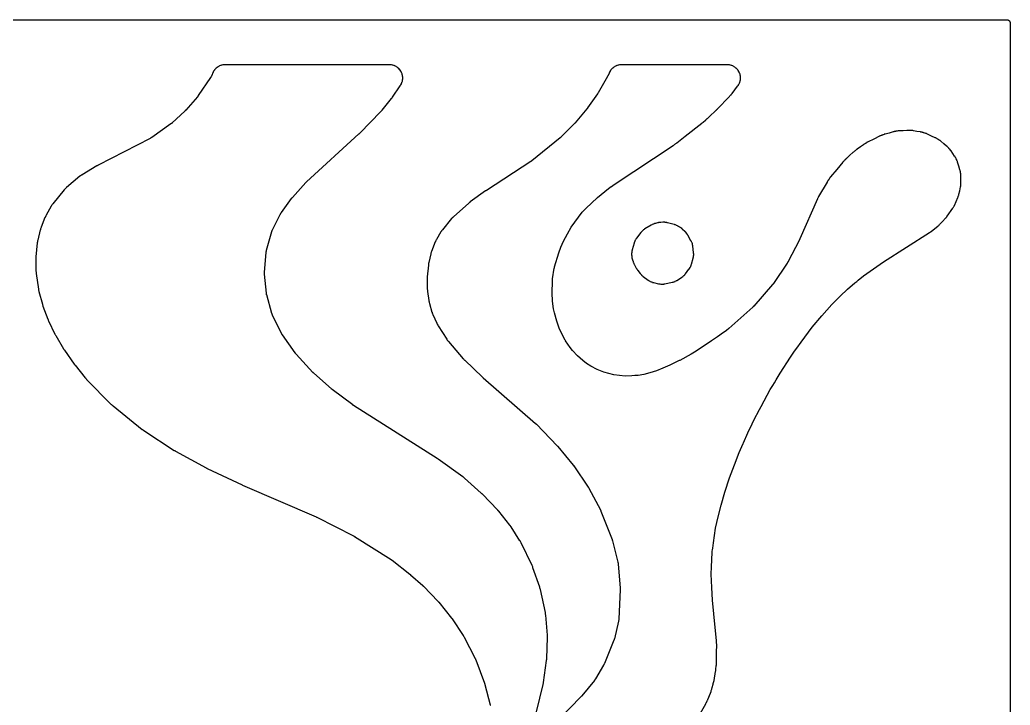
# Model space of a CAD drawing. Header units: millimetres. Extents: x 0 to 300, y 0 to 300.
# Drawn here: x 112.9 to 300, y 170.6 to 300.1 of the extents above; entities that cross this region are included whole.
import ezdxf

# ---------------------------------------------------------------- set-up
doc = ezdxf.new("R2010")
doc.units = ezdxf.units.MM
doc.layers.add('CUT', color=7, linetype='CONTINUOUS')

msp = doc.modelspace()

# ---------------------------------------------------------------- linework, layer by layer
at = {"layer": 'CUT'}
for points in [[(1.4375, 300.0625), (298.5476, 300.0625), (299.4329, 300.0625), (299.5063, 300.0589), (299.5645, 300.0503), (299.6216, 300.036), (299.6769, 300.0162), (299.7301, 299.991), (299.7805, 299.9608), (299.8278, 299.9257), (299.8714, 299.8863), (299.9108, 299.8427), (299.9459, 299.7954), (299.9761, 299.745), (300.0013, 299.6918), (300.0211, 299.6365), (300.0354, 299.5794), (300.044, 299.5212), (300.0476, 299.4478), (300.0476, 298.5625), (300.0476, 1.4375)], [(210.5044, 169.2963), (211.7821, 174.4936), (211.7855, 174.5085), (211.8068, 174.6056), (211.8099, 174.6206), (211.8334, 174.7431), (211.8361, 174.7582), (211.8524, 174.8563), (211.8547, 174.8714), (212.4345, 179.0139), (212.4365, 179.0298), (212.4482, 179.1333), (212.4498, 179.1493), (212.4609, 179.2796), (212.4621, 179.2956), (212.4682, 179.3996), (212.469, 179.4156), (212.596, 183.3651), (212.5963, 183.3824), (212.5967, 183.4949), (212.5965, 183.5122), (212.5929, 183.6534), (212.5922, 183.6707), (212.5861, 183.783), (212.5849, 183.8003), (212.2692, 187.5839), (212.2673, 187.6031), (212.253, 187.727), (212.2505, 187.7461), (212.2275, 187.9009), (212.2244, 187.9199), (212.2021, 188.0427), (212.1984, 188.0615), (211.2619, 192.4282), (211.2577, 192.4463), (211.2288, 192.5633), (211.2241, 192.5812), (211.1833, 192.7269), (211.178, 192.7447), (211.1419, 192.8597), (211.1361, 192.8773), (209.8565, 196.5536), (209.8506, 196.5697), (209.8109, 196.674), (209.8046, 196.69), (209.7511, 196.8194), (209.7443, 196.8351), (209.6987, 196.937), (209.6915, 196.9526), (207.6275, 201.2317), (207.6194, 201.2478), (207.5652, 201.352), (207.5566, 201.368), (207.4847, 201.4966), (207.4757, 201.5123), (207.4153, 201.613), (207.4058, 201.6284), (205.7138, 204.2686), (205.7052, 204.2817), (205.6479, 204.3661), (205.6389, 204.379), (205.5643, 204.4831), (205.555, 204.4957), (205.4934, 204.577), (205.4837, 204.5894), (203.3882, 207.2097), (203.3795, 207.2204), (203.3221, 207.2889), (203.3131, 207.2993), (203.2391, 207.3837), (203.2299, 207.3939), (203.1694, 207.4597), (203.16, 207.4697), (200.2911, 210.4506), (200.2836, 210.4582), (200.231, 210.511), (200.2228, 210.5191), (200.1559, 210.5836), (200.1477, 210.5914), (200.0939, 210.6414), (200.0849, 210.6495), (196.9424, 213.4541), (196.9304, 213.4645), (196.8518, 213.531), (196.8396, 213.5411), (196.7387, 213.622), (196.7262, 213.6317), (196.6442, 213.694), (196.6314, 213.7034), (191.9563, 217.0619), (191.9495, 217.0668), (191.9015, 217.1002), (191.8941, 217.1053), (191.8337, 217.1461), (191.8263, 217.151), (191.7781, 217.1825), (191.7702, 217.1876), (175.9611, 227.1749), (175.9532, 227.1799), (175.9348, 227.1918), (175.927, 227.1969), (175.9175, 227.2032), (175.9097, 227.2084), (175.8916, 227.2207), (175.8839, 227.2259), (175.872, 227.2342), (175.8643, 227.2395), (175.8465, 227.2521), (175.8389, 227.2576), (175.8296, 227.2643), (175.822, 227.2698), (175.8045, 227.2828), (175.7969, 227.2884), (171.9071, 230.225), (171.9014, 230.2293), (171.8882, 230.2395), (171.8825, 230.2438), (171.8693, 230.2542), (171.8623, 230.2597), (171.8461, 230.2725), (171.8392, 230.2781), (171.8287, 230.2866), (171.822, 230.2922), (171.8063, 230.3052), (171.7996, 230.3108), (171.7959, 230.3139), (171.788, 230.3206), (171.7696, 230.3365), (171.7618, 230.3434), (168.4379, 233.2869), (168.4294, 233.2946), (168.4095, 233.3126), (168.4011, 233.3204), (168.3909, 233.3299), (168.3826, 233.3377), (168.3633, 233.3561), (168.3551, 233.3641), (168.3426, 233.3764), (168.3344, 233.3845), (168.3156, 233.4034), (168.3076, 233.4116), (168.2979, 233.4216), (168.29, 233.4299), (168.2716, 233.4493), (168.2638, 233.4577), (165.1124, 236.88), (165.1024, 236.891), (165.0794, 236.9169), (165.0696, 236.9281), (165.0577, 236.9418), (165.0481, 236.9531), (165.0259, 236.9798), (165.0165, 236.9913), (165.0022, 237.0091), (164.9929, 237.0207), (164.9716, 237.0481), (164.9626, 237.0599), (164.9517, 237.0744), (164.9428, 237.0863), (164.9224, 237.1144), (164.9138, 237.1265), (162.5063, 240.556), (162.5023, 240.5618), (162.4928, 240.5756), (162.4887, 240.5815), (162.4877, 240.5829), (162.4724, 240.6064), (162.4373, 240.6616), (162.4255, 240.6809), (162.4088, 240.7104), (162.3701, 240.7822), (162.354, 240.8135), (160.6554, 244.2793), (160.651, 244.2884), (160.6444, 244.3023), (160.628, 244.3387), (160.6019, 244.4003), (160.5908, 244.428), (160.5902, 244.4296), (160.5799, 244.4576), (160.5579, 244.521), (160.5457, 244.5589), (160.5413, 244.5737), (160.5385, 244.5832), (159.5364, 248.0871), (159.5335, 248.0972), (159.5292, 248.1129), (159.5191, 248.1538), (159.5036, 248.2231), (159.4973, 248.254), (159.4969, 248.2557), (159.4917, 248.2868), (159.4811, 248.357), (159.4758, 248.3988), (159.4741, 248.415), (159.4731, 248.4255), (159.1469, 251.9877), (159.1461, 251.9973), (159.1446, 252.0155), (159.1429, 252.0414), (159.1412, 252.0736), (159.1402, 252.1026), (159.1397, 252.1283), (159.1395, 252.1411), (159.1395, 252.1467), (159.1398, 252.1758), (159.1416, 252.241), (159.1434, 252.2797), (159.1445, 252.2946), (159.1452, 252.3043), (159.4603, 256.1934), (159.4612, 256.2041), (159.4628, 256.2208), (159.4678, 256.2637), (159.478, 256.3358), (159.4832, 256.3678), (159.4835, 256.3695), (159.4897, 256.4013), (159.5051, 256.4724), (159.5153, 256.5144), (159.5196, 256.5306), (159.5224, 256.541), (160.503, 260.0439), (160.5061, 260.0545), (160.5109, 260.0709), (160.5243, 260.113), (160.5487, 260.1833), (160.5602, 260.2144), (160.5608, 260.216), (160.5734, 260.2467), (160.6029, 260.315), (160.6215, 260.3551), (160.629, 260.3704), (160.6339, 260.3803), (162.157, 263.3834), (162.1602, 263.3896), (162.1677, 263.4042), (162.1709, 263.4104), (162.1717, 263.4119), (162.1849, 263.4361), (162.2165, 263.4919), (162.2278, 263.511), (162.2455, 263.5391), (162.2897, 263.6058), (162.3092, 263.6342), (164.2167, 266.2911), (164.2241, 266.3013), (164.2416, 266.325), (164.2492, 266.3351), (164.2584, 266.3472), (164.2661, 266.3571), (164.2841, 266.3802), (164.2919, 266.39), (164.3041, 266.405), (164.312, 266.4148), (164.3308, 266.4373), (164.3388, 266.447), (164.3488, 266.4586), (164.357, 266.4681), (164.3764, 266.4902), (164.3847, 266.4995), (166.921, 269.3085), (166.9283, 269.3165), (166.9455, 269.335), (166.9529, 269.3429), (166.962, 269.3525), (166.9695, 269.3603), (166.9871, 269.3784), (166.9946, 269.3862), (167.0064, 269.398), (167.0141, 269.4056), (167.0321, 269.4233), (167.0399, 269.4309), (167.0494, 269.44), (167.0573, 269.4474), (167.0757, 269.4647), (167.0837, 269.472), (176.973, 278.5045), (176.979, 278.5101), (177.0207, 278.5492), (177.027, 278.5552), (177.0782, 278.6047), (177.0843, 278.6107), (177.1242, 278.6504), (177.1307, 278.6569), (181.1258, 282.756), (181.1354, 282.766), (181.1966, 282.8317), (181.2059, 282.842), (181.2808, 282.9262), (181.2898, 282.9367), (181.3479, 283.0052), (181.3567, 283.0158), (183.1105, 285.1827), (183.1183, 285.1925), (183.1679, 285.2565), (183.1755, 285.2664), (183.2362, 285.3481), (183.2435, 285.3582), (183.2905, 285.4243), (183.2976, 285.4345), (184.7809, 287.6153), (184.789, 287.6277), (184.8411, 287.7084), (184.8489, 287.7209), (184.879, 287.7702), (184.8938, 287.7958), (184.9844, 287.9622), (185.0101, 288.0154), (185.0829, 288.1875), (185.1032, 288.243), (185.1587, 288.4214), (185.1735, 288.4786), (185.2111, 288.6617), (185.2202, 288.7201), (185.2397, 288.9059), (185.243, 288.9649), (185.2441, 289.1518), (185.2415, 289.2108), (185.2243, 289.3969), (185.2159, 289.4554), (185.1804, 289.6388), (185.1663, 289.6963), (185.113, 289.8753), (185.0933, 289.9311), (185.0226, 290.104), (184.9975, 290.1576), (184.9101, 290.3227), (184.88, 290.3735), (184.7767, 290.5293), (184.7417, 290.5769), (184.6236, 290.7217), (184.5841, 290.7656), (184.4523, 290.8982), (184.4087, 290.938), (184.2645, 291.0569), (184.2171, 291.0922), (184.062, 291.1964), (184.0114, 291.2269), (183.8467, 291.3153), (183.7934, 291.3406), (183.6208, 291.4124), (183.5652, 291.4324), (183.3865, 291.4868), (183.3291, 291.5012), (183.1459, 291.5378), (183.0874, 291.5465), (182.8989, 291.5652), (182.8694, 291.5673), (182.8118, 291.5702), (182.797, 291.5707), (182.701, 291.5731), (182.6862, 291.5733), (151.7201, 291.5733), (151.7055, 291.5731), (151.6107, 291.5708), (151.5961, 291.5703), (151.5392, 291.5675), (151.5101, 291.5654), (151.324, 291.5472), (151.2663, 291.5387), (151.0853, 291.5031), (151.0287, 291.489), (150.8521, 291.436), (150.7971, 291.4165), (150.6264, 291.3465), (150.5736, 291.3218), (150.4105, 291.2356), (150.3604, 291.2059), (150.2064, 291.1042), (150.1594, 291.0698), (150.0161, 290.9537), (149.9726, 290.9148), (149.8412, 290.7853), (149.8017, 290.7424), (149.6835, 290.6008), (149.6484, 290.5542), (149.5445, 290.4018), (149.5141, 290.3521), (149.4255, 290.1903), (149.4, 290.1378), (149.3266, 289.9659), (149.3158, 289.9388), (149.2792, 289.84), (149.2788, 289.839), (149.2487, 289.7573), (149.2352, 289.7229), (149.2035, 289.6468), (149.1836, 289.6024), (149.1773, 289.5893), (149.1722, 289.5788), (149.0914, 289.4162), (149.0845, 289.4026), (149.0681, 289.371), (149.0609, 289.3575), (149.0521, 289.3411), (149.0447, 289.3277), (149.0272, 289.2966), (149.0196, 289.2834), (149.0078, 289.2631), (149, 289.25), (148.9815, 289.2195), (148.9734, 289.2065), (148.9635, 289.1908), (148.9552, 289.1779), (148.9357, 289.1481), (148.9272, 289.1354), (146.6174, 285.738), (146.6097, 285.7268), (146.5915, 285.7008), (146.5836, 285.6898), (146.5739, 285.6764), (146.5658, 285.6654), (146.5468, 285.64), (146.5386, 285.6292), (146.5258, 285.6127), (146.5174, 285.602), (146.4977, 285.5772), (146.4891, 285.5666), (146.4786, 285.5538), (146.4699, 285.5434), (146.4494, 285.5192), (146.4405, 285.5089), (144.2551, 283.0064), (144.2475, 282.9978), (144.2296, 282.9778), (144.2219, 282.9693), (144.2124, 282.959), (144.2046, 282.9506), (144.1863, 282.9312), (144.1783, 282.9229), (144.1661, 282.9102), (144.158, 282.902), (144.1392, 282.883), (144.1311, 282.8749), (144.1211, 282.8651), (144.1128, 282.8571), (144.0935, 282.8386), (144.0852, 282.8307), (141.6889, 280.5941), (141.6776, 280.5836), (141.6508, 280.5595), (141.6392, 280.5492), (141.625, 280.5369), (141.6133, 280.5268), (141.5857, 280.5036), (141.5738, 280.4938), (141.5554, 280.4788), (141.5433, 280.4692), (141.515, 280.4469), (141.5027, 280.4375), (141.4877, 280.4261), (141.4753, 280.4169), (141.4462, 280.3956), (141.4337, 280.3866), (137.804, 277.83), (137.7913, 277.8212), (137.7614, 277.8009), (137.7485, 277.7923), (137.7327, 277.782), (137.7196, 277.7737), (137.6891, 277.7544), (137.6759, 277.7463), (137.6556, 277.7339), (137.6423, 277.726), (137.6111, 277.7078), (137.5976, 277.7002), (137.5811, 277.6909), (137.5676, 277.6835), (137.5357, 277.6664), (137.522, 277.6592), (127.6731, 272.5815), (127.6653, 272.5774), (127.6109, 272.5484), (127.6026, 272.5438), (127.5354, 272.5065), (127.5273, 272.5019), (127.4747, 272.4717), (127.4661, 272.4666), (124.6492, 270.7829), (124.6398, 270.7772), (124.5743, 270.7364), (124.5646, 270.7302), (124.5222, 270.7027), (124.502, 270.689), (124.3781, 270.6011), (124.3593, 270.5871), (124.327, 270.5623), (124.3183, 270.5555), (124.2588, 270.5079), (124.2492, 270.5), (121.7072, 268.38), (121.6965, 268.3709), (121.6277, 268.3108), (121.6173, 268.3014), (121.5768, 268.2643), (121.5566, 268.2449), (121.4279, 268.1154), (121.4086, 268.095), (121.3718, 268.0543), (121.3625, 268.0437), (121.3029, 267.9746), (121.2938, 267.9638), (119.1162, 265.3163), (119.1079, 265.3059), (119.0545, 265.238), (119.0464, 265.2274), (119.0152, 265.1859), (118.9997, 265.1642), (118.9022, 265.0216), (118.8876, 264.9993), (118.8602, 264.9551), (118.8534, 264.9437), (118.8094, 264.8693), (118.8028, 264.8578), (117.8561, 263.169), (117.8464, 263.151), (117.7856, 263.0335), (117.7766, 263.0152), (117.7054, 262.8653), (117.697, 262.8467), (117.6444, 262.7253), (117.6366, 262.7065), (116.9091, 260.8592), (116.9022, 260.8408), (116.8593, 260.7206), (116.853, 260.702), (116.8042, 260.5495), (116.7985, 260.5307), (116.7636, 260.408), (116.7586, 260.389), (116.2757, 258.4514), (116.271, 258.431), (116.2428, 258.2983), (116.2388, 258.2778), (116.2092, 258.1103), (116.2059, 258.0896), (116.187, 257.9553), (116.1845, 257.9346), (115.9021, 255.2573), (115.9004, 255.2378), (115.8912, 255.1107), (115.8901, 255.0911), (115.8837, 254.9313), (115.8833, 254.9117), (115.8824, 254.7843), (115.8826, 254.7647), (115.9387, 252.5767), (115.9395, 252.5585), (115.9462, 252.4397), (115.9475, 252.4214), (115.9604, 252.2727), (115.9623, 252.2545), (115.9762, 252.1364), (115.9786, 252.1182), (116.4194, 249.1555), (116.4222, 249.1386), (116.4416, 249.0294), (116.4448, 249.0127), (116.4731, 248.8764), (116.4768, 248.8597), (116.5024, 248.7518), (116.5066, 248.7353), (117.1511, 246.3269), (117.155, 246.3132), (117.181, 246.2243), (117.1852, 246.2106), (117.2206, 246.0998), (117.2251, 246.0863), (117.2553, 245.9987), (117.2602, 245.9853), (118.1797, 243.5162), (118.1846, 243.5036), (118.217, 243.4221), (118.2222, 243.4096), (118.2652, 243.3083), (118.2706, 243.2959), (118.3067, 243.216), (118.3124, 243.2038), (119.5151, 240.6914), (119.5207, 240.6799), (119.5583, 240.6055), (119.5642, 240.5942), (119.6133, 240.5019), (119.6195, 240.4906), (119.6602, 240.418), (119.6665, 240.4069), (121.1485, 237.8885), (121.1547, 237.8782), (121.1957, 237.8117), (121.2021, 237.8015), (121.2552, 237.719), (121.2618, 237.709), (121.3054, 237.6441), (121.3122, 237.6342), (123.1565, 235.0068), (123.1622, 234.9987), (123.2027, 234.9431), (123.209, 234.9345), (123.2607, 234.866), (123.267, 234.8578), (123.3088, 234.8044), (123.3157, 234.7957), (125.2606, 232.4007), (125.2699, 232.3895), (125.3311, 232.3178), (125.3406, 232.3069), (125.4196, 232.2187), (125.4294, 232.208), (125.494, 232.1394), (125.5041, 232.1289), (130.1701, 227.4011), (130.1826, 227.3888), (130.2651, 227.31), (130.2779, 227.2981), (130.3842, 227.2023), (130.3974, 227.1907), (130.4843, 227.1169), (130.4979, 227.1057), (136.0259, 222.681), (136.0375, 222.672), (136.1133, 222.6143), (136.1251, 222.6056), (136.222, 222.5355), (136.2339, 222.5271), (136.3125, 222.4731), (136.3247, 222.465), (142.0726, 218.7215), (142.0817, 218.7157), (142.1455, 218.6758), (142.1554, 218.6697), (142.2359, 218.6215), (142.2457, 218.6158), (142.31, 218.5789), (142.3206, 218.5729), (148.0883, 215.417), (148.0956, 215.413), (148.1465, 215.3861), (148.1544, 215.382), (148.2184, 215.3493), (148.2262, 215.3454), (148.2771, 215.3204), (148.2854, 215.3163), (154.8733, 212.1986), (154.8777, 212.1965), (154.9089, 212.182), (154.9137, 212.1798), (154.9527, 212.1622), (154.9575, 212.1601), (154.9884, 212.1464), (154.9935, 212.1442), (168.8958, 206.1504), (168.9011, 206.1481), (168.9134, 206.1427), (168.9187, 206.1404), (168.9311, 206.1348), (168.9377, 206.1319), (168.9528, 206.125), (168.9593, 206.122), (168.9693, 206.1174), (168.9756, 206.1143), (168.9905, 206.1073), (168.9969, 206.1042), (169.0003, 206.1026), (169.0078, 206.0989), (169.0255, 206.0901), (169.033, 206.0863), (175.9206, 202.5863), (175.9301, 202.5814), (175.9523, 202.5699), (175.9617, 202.5648), (175.9732, 202.5587), (175.9825, 202.5536), (176.0043, 202.5415), (176.0136, 202.5363), (176.0279, 202.5281), (176.0372, 202.5228), (176.0587, 202.5102), (176.0679, 202.5048), (176.079, 202.498), (176.0881, 202.4925), (176.1093, 202.4794), (176.1184, 202.4737), (183.042, 198.0836), (183.0511, 198.0778), (183.0721, 198.0641), (183.0811, 198.0581), (183.092, 198.0508), (183.1009, 198.0448), (183.1216, 198.0306), (183.1305, 198.0245), (183.144, 198.0149), (183.1528, 198.0087), (183.1731, 197.994), (183.1818, 197.9877), (183.1924, 197.9798), (183.201, 197.9734), (183.221, 197.9582), (183.2296, 197.9517), (186.6048, 195.328), (186.6097, 195.3242), (186.6211, 195.3152), (186.626, 195.3113), (186.6375, 195.3021), (186.6435, 195.2973), (186.6575, 195.2859), (186.6635, 195.2809), (186.6726, 195.2734), (186.6785, 195.2685), (186.6921, 195.257), (186.6979, 195.2521), (186.7011, 195.2494), (186.708, 195.2434), (186.7239, 195.2294), (186.7307, 195.2234), (189.0231, 193.1761), (189.0281, 193.1716), (189.0398, 193.161), (189.0448, 193.1564), (189.0564, 193.1457), (189.0625, 193.1401), (189.0767, 193.1267), (189.0828, 193.121), (189.092, 193.1122), (189.0979, 193.1065), (189.1117, 193.0931), (189.1176, 193.0873), (189.1208, 193.0841), (189.1277, 193.0772), (189.1438, 193.0609), (189.1507, 193.0539), (191.9197, 190.1873), (191.9267, 190.18), (191.943, 190.1628), (191.9499, 190.1554), (191.9582, 190.1464), (191.9649, 190.139), (191.9807, 190.1215), (191.9874, 190.114), (191.9977, 190.1024), (192.0043, 190.0948), (192.0197, 190.077), (192.0262, 190.0693), (192.0342, 190.0599), (192.0406, 190.0521), (192.0556, 190.034), (192.062, 190.0262), (194.4675, 187.0417), (194.4741, 187.0334), (194.4893, 187.0141), (194.4958, 187.0057), (194.5037, 186.9955), (194.51, 186.9871), (194.5248, 186.9674), (194.5311, 186.9589), (194.5407, 186.9458), (194.5469, 186.9373), (194.5612, 186.9172), (194.5672, 186.9086), (194.5746, 186.898), (194.5806, 186.8893), (194.5944, 186.869), (194.6003, 186.8602), (196.6625, 183.744), (196.6691, 183.7339), (196.6844, 183.7101), (196.6909, 183.6999), (196.6987, 183.6874), (196.705, 183.677), (196.7197, 183.6529), (196.7259, 183.6425), (196.7353, 183.6264), (196.7414, 183.6159), (196.7553, 183.5914), (196.7612, 183.5808), (196.7684, 183.5679), (196.7741, 183.5573), (196.7875, 183.5323), (196.7931, 183.5216), (198.9354, 179.3766), (198.9414, 179.3648), (198.9551, 179.3371), (198.961, 179.3252), (198.968, 179.3106), (198.9736, 179.2986), (198.9866, 179.2705), (198.9921, 179.2584), (199.0003, 179.2398), (199.0056, 179.2277), (199.0178, 179.1992), (199.0229, 179.187), (199.029, 179.172), (199.034, 179.1597), (199.0453, 179.1309), (199.05, 179.1185), (200.7052, 174.7102), (200.7092, 174.6993), (200.7183, 174.6739), (200.7222, 174.663), (200.7268, 174.6497), (200.7305, 174.6387), (200.739, 174.6131), (200.7426, 174.6021), (200.748, 174.5851), (200.7514, 174.574), (200.7593, 174.5482), (200.7626, 174.5371), (200.7665, 174.5235), (200.7697, 174.5124), (200.7769, 174.4863), (200.7799, 174.4752), (201.7822, 170.6499), (201.7851, 170.6386), (201.7917, 170.612), (201.7944, 170.6006), (201.7977, 170.5867), (201.8003, 170.5752), (201.8062, 170.5485)], [(241.5169, 169.0547), (242.5353, 170.8535), (242.5449, 170.8711), (242.6052, 170.9865), (242.6142, 171.0044), (242.685, 171.1516), (242.6934, 171.1698), (242.7458, 171.2889), (242.7471, 171.2918), (242.7557, 171.3082), (242.761, 171.3184), (242.7837, 171.3636), (242.7943, 171.3856), (242.857, 171.5239), (242.8663, 171.5455), (242.8817, 171.5831), (242.8857, 171.5934), (242.9132, 171.6645), (242.9175, 171.6761), (243.0672, 172.0889), (243.5069, 173.1847), (243.5134, 173.2018), (243.5544, 173.3137), (243.5605, 173.3311), (243.6076, 173.4731), (243.6131, 173.4905), (243.6472, 173.6048), (243.6521, 173.6224), (243.731, 173.9197), (243.7549, 173.9857), (243.7585, 173.9959), (243.7828, 174.067), (243.7864, 174.0776), (243.8015, 174.1245), (243.8083, 174.1473), (243.848, 174.2898), (243.8537, 174.312), (243.8629, 174.3505), (243.8653, 174.361), (243.8811, 174.4336), (243.8836, 174.4454), (243.9225, 174.6417), (244.0866, 175.2604), (244.0908, 175.2771), (244.1164, 175.3863), (244.1201, 175.4032), (244.1483, 175.5411), (244.1515, 175.558), (244.1708, 175.6685), (244.1735, 175.6856), (244.2956, 176.5259), (244.3801, 176.9529), (244.3824, 176.9649), (244.3961, 177.0425), (244.3981, 177.0544), (244.4054, 177.1013), (244.4087, 177.1253), (244.4267, 177.282), (244.429, 177.3061), (244.4325, 177.3534), (244.4333, 177.3655), (244.4375, 177.4443), (244.4381, 177.4564), (244.4403, 177.5223), (244.4899, 177.8639), (244.4925, 177.8841), (244.507, 178.0156), (244.5089, 178.0359), (244.5216, 178.2014), (244.5228, 178.2217), (244.5284, 178.3539), (244.5289, 178.3742), (244.549, 180.7515), (244.5825, 181.7441), (244.5828, 181.7637), (244.5829, 181.8911), (244.5826, 181.9107), (244.5776, 182.0705), (244.5766, 182.0901), (244.5684, 182.2172), (244.5669, 182.2367), (244.562, 182.2864), (244.5621, 182.293), (244.562, 182.3095), (244.56, 182.4164), (244.5594, 182.4328), (244.5532, 182.5669), (244.5522, 182.5834), (244.5443, 182.69), (244.5429, 182.7064), (244.025, 187.8037), (243.7718, 190.4049), (243.652, 192.8328), (243.5506, 195.3062), (243.594, 196.6839), (243.7253, 199.4284), (243.7551, 199.6634), (243.7874, 199.9178), (243.8281, 200.2376), (243.9565, 201.2483), (244.3834, 204.0011), (244.8713, 206.1895), (245.4203, 208.3849), (246.1401, 210.7985), (247.0145, 213.5229), (247.9168, 215.9596), (248.8484, 218.3297), (249.6012, 220.0299), (249.6478, 220.1352), (249.6527, 220.1463), (250.4737, 222.0003), (251.2554, 223.7031), (251.2832, 223.7561), (251.6167, 224.3925), (252.6907, 226.4414), (252.9851, 227.0032), (254.7118, 230.2297), (255.1875, 231.0022), (255.4777, 231.4737), (255.8243, 232.0366), (256.6041, 233.3031), (258.5189, 236.352), (258.9, 236.8792), (259.2972, 237.4287), (259.7057, 237.9938), (260.5402, 239.1483), (262.6229, 241.97), (264.4456, 244.1054), (266.3528, 246.2863), (267.6457, 247.5716), (267.802, 247.727), (267.8699, 247.7946), (267.9072, 247.8316), (269.3125, 249.1924), (270.7169, 250.367), (271.0549, 250.6497), (271.2007, 250.7717), (271.3245, 250.8752), (272.3555, 251.7199), (274.191, 253.013), (276.1025, 254.3439), (284.814, 259.8533), (284.8281, 259.8625), (284.9189, 259.9235), (284.9327, 259.9331), (285.0066, 259.9859), (285.0445, 260.0129), (285.058, 260.0229), (285.1453, 260.0889), (285.1586, 260.0993), (286.3908, 261.0869), (286.4063, 261.0998), (286.5055, 261.1849), (286.5206, 261.1983), (286.6414, 261.3093), (286.6472, 261.3148), (286.6508, 261.3181), (286.6654, 261.332), (286.759, 261.424), (286.7731, 261.4384), (287.2728, 261.964), (287.8402, 262.5599), (287.8478, 262.5681), (287.9004, 262.6254), (287.9081, 262.634), (287.9418, 262.6722), (287.9577, 262.691), (287.959, 262.6926), (287.9664, 262.7013), (288.0626, 262.8199), (288.0771, 262.8386), (288.1016, 262.8713), (288.1082, 262.8803), (288.153, 262.9425), (288.1601, 262.9527), (289.2176, 264.4889), (289.2255, 264.5007), (289.2756, 264.5773), (289.2832, 264.5892), (289.3123, 264.636), (289.3266, 264.6603), (289.3441, 264.6917), (289.4158, 264.8202), (289.429, 264.8451), (289.4535, 264.8943), (289.4597, 264.907), (289.4986, 264.9898), (289.5044, 265.0027), (290.1658, 266.5018), (290.1717, 266.5156), (290.209, 266.6062), (290.2145, 266.6203), (290.2356, 266.6752), (290.2456, 266.7037), (290.3063, 266.8899), (290.3092, 266.8996), (290.3109, 266.9049), (290.3195, 266.9339), (290.3349, 266.991), (290.3387, 267.0056), (290.3619, 267.1013), (290.3653, 267.116), (290.5091, 267.7814), (290.6734, 268.5356), (290.6766, 268.5513), (290.6961, 268.6541), (290.6989, 268.67), (290.709, 268.732), (290.7133, 268.7639), (290.7356, 268.9719), (290.7382, 269.004), (290.7416, 269.0667), (290.7422, 269.0828), (290.745, 269.1874), (290.7452, 269.2035), (290.7449, 270.4982), (290.7448, 270.5119), (290.7427, 270.6008), (290.7423, 270.6145), (290.7398, 270.6679), (290.7379, 270.6952), (290.7219, 270.8698), (290.7144, 270.924), (290.6889, 271.0622), (290.6876, 271.0754), (290.6644, 271.2645), (290.6542, 271.3231), (290.6123, 271.5091), (290.605, 271.5379), (290.5895, 271.5939), (290.5853, 271.6081), (290.5571, 271.7006), (290.5526, 271.7148), (290.316, 272.4269), (290.1114, 273.1555), (290.107, 273.1701), (290.0777, 273.2652), (290.073, 273.2798), (290.0539, 273.3364), (290.0434, 273.3652), (289.9714, 273.5477), (289.946, 273.6034), (289.8557, 273.7776), (289.841, 273.8045), (289.8383, 273.809), (289.7938, 273.908), (289.7658, 273.9625), (289.6674, 274.1323), (289.6514, 274.1585), (289.6188, 274.2086), (289.6103, 274.2213), (289.554, 274.3034), (289.5452, 274.3159), (289.2134, 274.7737), (288.8671, 275.3022), (288.8593, 275.3137), (288.8081, 275.388), (288.8001, 275.3994), (288.7683, 275.4433), (288.7516, 275.4654), (288.6407, 275.6046), (288.6042, 275.6463), (288.4809, 275.7746), (288.4789, 275.7767), (288.4713, 275.7858), (288.3552, 275.9184), (288.3172, 275.9581), (288.1895, 276.0796), (288.1691, 276.0981), (288.1285, 276.1333), (288.118, 276.1422), (288.0492, 276.1991), (288.0385, 276.2078), (287.4895, 276.6416), (286.9257, 277.1293), (286.9156, 277.1378), (286.8497, 277.1923), (286.8394, 277.2006), (286.7991, 277.2325), (286.778, 277.2484), (286.6412, 277.3472), (286.5972, 277.3761), (286.4521, 277.4626), (286.4292, 277.4756), (286.4246, 277.478), (286.4092, 277.4892), (286.3875, 277.5041), (286.2462, 277.5969), (286.2009, 277.6238), (286.052, 277.7038), (286.0285, 277.7158), (285.9821, 277.7381), (285.9701, 277.7437), (285.8921, 277.7792), (285.8801, 277.7845), (285.1634, 278.0917), (284.2879, 278.5143), (284.2763, 278.5198), (284.2003, 278.5545), (284.1885, 278.5597), (284.1424, 278.5796), (284.1186, 278.5892), (283.9646, 278.6479), (283.9158, 278.6641), (283.7573, 278.7094), (283.7324, 278.7159), (283.6836, 278.7276), (283.6711, 278.7305), (283.6529, 278.7344), (283.6499, 278.7356), (283.6254, 278.7443), (283.467, 278.7965), (283.4169, 278.8106), (283.2545, 278.8489), (283.2291, 278.8543), (283.1791, 278.8638), (283.1663, 278.8661), (283.0829, 278.8801), (283.07, 278.8821), (282.4104, 278.9783), (281.7718, 279.1028), (281.7548, 279.1058), (281.6437, 279.1242), (281.6266, 279.1268), (281.5596, 279.1358), (281.5252, 279.1395), (281.3008, 279.1568), (281.2662, 279.1585), (281.1987, 279.1598), (281.1814, 279.1599), (281.1484, 279.1596), (281.1229, 279.1626), (281.106, 279.1643), (281.04, 279.1701), (281.0061, 279.1722), (280.7855, 279.1791), (280.7515, 279.1792), (280.6853, 279.1775), (280.6683, 279.1769), (280.5581, 279.171), (280.5411, 279.1698), (279.8269, 279.1113), (279.1077, 279.0836), (279.0922, 279.0828), (278.9914, 279.0764), (278.9759, 279.0752), (278.9156, 279.0697), (278.8847, 279.0661), (278.685, 279.0375), (278.6543, 279.0323), (278.5948, 279.0207), (278.5796, 279.0175), (278.5109, 279.0021), (278.4572, 278.9964), (278.4422, 278.9946), (278.3835, 278.9868), (278.3536, 278.982), (278.16, 278.9462), (278.1304, 278.94), (278.0729, 278.9263), (278.0582, 278.9226), (277.963, 278.8974), (277.9484, 278.8934), (277.1885, 278.6717), (276.4383, 278.4837), (276.4239, 278.4799), (276.3306, 278.4541), (276.3163, 278.4499), (276.2607, 278.433), (276.2324, 278.4236), (276.0503, 278.3582), (276.0226, 278.3475), (275.9689, 278.3251), (275.9552, 278.3192), (275.9084, 278.2984), (275.8986, 278.2955), (275.8847, 278.2913), (275.795, 278.2627), (275.7812, 278.2582), (275.7277, 278.2397), (275.7005, 278.2296), (275.5257, 278.1597), (275.4991, 278.1483), (275.4476, 278.1248), (275.4345, 278.1186), (275.3498, 278.0774), (275.3368, 278.0709), (274.289, 277.5293), (273.2255, 277.0233), (273.2155, 277.0184), (273.1455, 276.9835), (273.1351, 276.9781), (273.0897, 276.9544), (273.068, 276.9425), (272.9346, 276.8655), (272.9143, 276.8532), (272.8794, 276.8312), (272.87, 276.8251), (272.8054, 276.7827), (272.795, 276.7757), (272.683, 276.6986), (272.6364, 276.6734), (272.6264, 276.6679), (272.5827, 276.6432), (272.5619, 276.6309), (272.4339, 276.5516), (272.4143, 276.539), (272.3809, 276.5164), (272.3719, 276.5102), (272.31, 276.4668), (272.3, 276.4597), (271.7462, 276.0541), (271.1478, 275.6425), (271.1336, 275.6324), (271.0427, 275.5659), (271.0289, 275.5555), (270.9172, 275.4688), (270.9037, 275.4579), (270.8167, 275.3863), (270.8035, 275.375), (270.7247, 275.3062), (270.6475, 275.2497), (270.6339, 275.2394), (270.5463, 275.1713), (270.533, 275.1607), (270.4255, 275.0721), (270.4124, 275.0611), (270.3288, 274.9881), (270.3161, 274.9767), (269.7647, 274.4672), (269.2193, 273.9906), (269.2115, 273.9837), (269.1575, 273.9347), (269.1495, 273.9274), (269.1146, 273.8946), (269.0981, 273.8785), (268.9972, 273.7763), (268.982, 273.7602), (268.956, 273.7319), (268.949, 273.7241), (268.9012, 273.6701), (268.898, 273.6664), (268.7739, 273.5517), (268.7581, 273.5366), (268.6572, 273.4363), (268.642, 273.4206), (268.5202, 273.2904), (268.5055, 273.2741), (268.4123, 273.1668), (268.3982, 273.15), (267.274, 271.757), (266.1116, 270.3902), (266.1037, 270.3807), (266.0531, 270.3187), (266.0454, 270.3091), (266.0158, 270.2711), (266.001, 270.2514), (265.9077, 270.1214), (265.8937, 270.1011), (265.8673, 270.0609), (265.8606, 270.0505), (265.818, 269.9827), (265.8116, 269.9722), (265.7473, 269.8652), (265.6985, 269.8047), (265.6919, 269.7964), (265.6463, 269.7378), (265.6396, 269.729), (265.6104, 269.69), (265.5967, 269.671), (265.5137, 269.5506), (265.5012, 269.5317), (265.4802, 269.4987), (265.4746, 269.4897), (265.4363, 269.4271), (265.4302, 269.4168), (263.814, 266.6488), (263.8054, 266.6337), (263.7512, 266.5344), (263.7431, 266.519), (263.6788, 266.3924), (263.6711, 266.3768), (263.6228, 266.2745), (263.6156, 266.2587), (263.6063, 266.2375), (260.2968, 258.6732), (260.2943, 258.6674), (260.2882, 258.6538), (260.2856, 258.648), (260.2794, 258.6344), (260.2762, 258.6273), (260.2684, 258.6106), (260.2651, 258.6035), (260.2599, 258.5926), (260.2565, 258.5856), (260.2486, 258.5693), (260.2452, 258.5623), (260.2433, 258.5586), (260.2391, 258.5503), (260.2293, 258.531), (260.2251, 258.5228), (258.0079, 254.2834), (258.002, 254.2722), (257.988, 254.2463), (257.9819, 254.2353), (257.9744, 254.222), (257.9682, 254.2111), (257.9536, 254.1857), (257.9472, 254.1748), (257.9373, 254.1582), (257.9308, 254.1475), (257.9154, 254.1225), (257.9087, 254.1118), (257.9005, 254.0989), (257.8937, 254.0883), (257.8776, 254.0637), (257.8707, 254.0533), (255.3198, 250.2738), (255.3119, 250.2624), (255.2934, 250.2359), (255.2854, 250.2246), (255.2755, 250.2108), (255.2674, 250.1997), (255.2481, 250.1737), (255.2397, 250.1627), (255.2267, 250.1458), (255.2182, 250.1349), (255.1981, 250.1096), (255.1894, 250.0988), (255.1787, 250.0857), (255.1699, 250.0751), (255.149, 250.0504), (255.14, 250.0399), (251.5805, 245.9554), (251.5672, 245.9407), (251.5579, 245.9304), (251.5463, 245.918), (251.5368, 245.9079), (251.5144, 245.8845), (251.5047, 245.8745), (251.4897, 245.8593), (251.4799, 245.8495), (251.4568, 245.8267), (251.4468, 245.8171), (251.4345, 245.8054), (251.4244, 245.7959), (251.4006, 245.7739), (251.3903, 245.7645), (246.8987, 241.7407), (246.4492, 241.3718), (245.4002, 240.6423), (245.1542, 240.4712), (244.7274, 240.1745), (243.6257, 239.4084), (240.7265, 237.4444), (239.7685, 236.9018), (237.5854, 235.7188), (237.4758, 235.6661), (236.7422, 235.3139), (236.725, 235.3057), (235.7006, 234.8138), (234.4231, 234.2346), (233.1757, 233.7591), (231.954, 233.3385), (230.8319, 233.0765), (229.7417, 232.8741), (229.5431, 232.861), (229.4416, 232.8544), (229.1406, 232.8346), (228.5603, 232.7965), (227.2834, 232.7659), (226.2268, 232.8487), (225.1701, 232.9844), (224.1728, 233.2175), (223.2632, 233.4796), (222.0071, 234.0209), (220.7667, 234.6328), (219.9878, 235.1459), (219.2616, 235.6777), (218.277, 236.5964), (217.3185, 237.5794), (216.8739, 238.152), (216.015, 239.424), (216.0107, 239.4318), (216.0025, 239.4464), (215.9553, 239.531), (215.3693, 240.5802), (214.8082, 241.8161), (214.3421, 243.1062), (213.911, 244.6779), (213.7514, 245.4253), (213.5776, 246.9171), (213.5253, 247.5806), (213.5242, 247.5948), (213.5152, 247.7089), (213.4641, 248.3577), (213.5421, 250.8259), (213.5427, 250.8403), (213.5443, 250.8739), (213.5451, 250.8882), (213.5462, 250.9055), (213.5472, 250.9198), (213.5499, 250.953), (213.5511, 250.9673), (213.5532, 250.9892), (213.5547, 251.0035), (213.5584, 251.0367), (213.5601, 251.0509), (213.5623, 251.0683), (213.5643, 251.0825), (213.569, 251.1155), (213.5703, 251.1237), (213.8962, 253.1515), (213.8982, 253.1636), (213.9011, 253.18), (213.9039, 253.1947), (213.9068, 253.2087), (213.9136, 253.2412), (213.9166, 253.2552), (213.9215, 253.2765), (213.9247, 253.2904), (213.9326, 253.3228), (213.936, 253.3366), (213.9404, 253.3534), (213.9441, 253.3672), (213.953, 253.3993), (213.9569, 253.413), (214.7248, 256.0259), (215.1471, 257.0949), (215.6455, 258.237), (216.3921, 259.6534), (217.0775, 260.8738), (219.1301, 263.6943), (219.8247, 264.4254), (222.0454, 266.5127), (223.4369, 267.6523), (224.153, 268.1742), (224.6684, 268.5499), (224.6859, 268.5626), (225.1918, 268.9313), (236.3244, 276.285), (236.3333, 276.2909), (236.3948, 276.3332), (236.4042, 276.3398), (236.4799, 276.3938), (236.489, 276.4005), (236.5479, 276.4444), (236.5575, 276.4516), (236.6674, 276.5369), (236.7857, 276.6138), (236.7975, 276.6217), (236.874, 276.6741), (236.8857, 276.6823), (236.9801, 276.7504), (236.9916, 276.7589), (237.0655, 276.8148), (237.0767, 276.8236), (238.6217, 278.0526), (241.7866, 280.5073), (241.7961, 280.5148), (241.8577, 280.5646), (241.8671, 280.5724), (241.9431, 280.6365), (241.9524, 280.6444), (242.0119, 280.6967), (242.021, 280.7048), (242.4561, 281.1029), (242.564, 281.1887), (242.5776, 281.1999), (242.6651, 281.2738), (242.6784, 281.2854), (242.7855, 281.3813), (242.7984, 281.3933), (242.8814, 281.4722), (242.894, 281.4845), (243.0972, 281.6894), (244.5732, 283.0395), (244.5804, 283.0462), (244.6301, 283.0933), (244.6377, 283.1006), (244.6987, 283.1603), (244.706, 283.1676), (244.7534, 283.2156), (244.7611, 283.2236), (246.9203, 285.4945), (246.93, 285.5049), (246.9918, 285.573), (247.0011, 285.5836), (247.0767, 285.6709), (247.0858, 285.6817), (247.1443, 285.7527), (247.1531, 285.7637), (247.2175, 285.8457), (247.2732, 285.9053), (247.2856, 285.919), (247.3846, 286.032), (247.3966, 286.046), (247.4727, 286.1385), (247.4842, 286.1529), (248.5223, 287.4947), (248.531, 287.5063), (248.587, 287.5824), (248.5955, 287.5942), (248.628, 287.6408), (248.6441, 287.665), (248.7433, 287.8227), (248.7718, 287.8733), (248.8542, 288.0376), (248.8777, 288.0908), (248.9437, 288.2623), (248.962, 288.3175), (249.0111, 288.4946), (249.0239, 288.5513), (249.0557, 288.7323), (249.063, 288.79), (249.0771, 288.9732), (249.0788, 289.0313), (249.0751, 289.2151), (249.0711, 289.2731), (249.0497, 289.4556), (249.0401, 289.513), (249.0011, 289.6926), (248.986, 289.7487), (248.9298, 289.9237), (248.9094, 289.9781), (248.8365, 290.1468), (248.8109, 290.199), (248.722, 290.3599), (248.6915, 290.4094), (248.5875, 290.5609), (248.5523, 290.6072), (248.4341, 290.7479), (248.3946, 290.7906), (248.2634, 290.9192), (248.2199, 290.9578), (248.0769, 291.0732), (248.0299, 291.1074), (247.8763, 291.2084), (247.8262, 291.2379), (247.6636, 291.3236), (247.6109, 291.3481), (247.4408, 291.4176), (247.386, 291.4369), (247.2099, 291.4896), (247.1535, 291.5036), (246.9731, 291.539), (246.9156, 291.5474), (246.7301, 291.5654), (246.7011, 291.5675), (246.6444, 291.5703), (246.6299, 291.5708), (246.5355, 291.5731), (246.5209, 291.5733), (246.5118, 291.5733), (226.6366, 291.5733), (226.6221, 291.5731), (226.5275, 291.5708), (226.513, 291.5703), (226.4562, 291.5675), (226.4272, 291.5654), (226.2416, 291.5474), (226.184, 291.5389), (226.0036, 291.5035), (225.9471, 291.4895), (225.7709, 291.4367), (225.716, 291.4173), (225.5458, 291.3478), (225.493, 291.3232), (225.3303, 291.2374), (225.2802, 291.2078), (225.1266, 291.1067), (225.0796, 291.0724), (224.9365, 290.9569), (224.893, 290.9182), (224.7617, 290.7894), (224.7222, 290.7467), (224.6041, 290.6057), (224.5689, 290.5594), (224.4649, 290.4076), (224.4344, 290.3581), (224.3456, 290.197), (224.32, 290.1448), (224.2462, 289.9735), (224.2354, 289.9465), (224.2169, 289.8971), (224.2099, 289.8786), (224.2018, 289.8579), (224.1873, 289.8219), (224.16, 289.761), (224.1218, 289.6835), (224.0875, 289.6205), (224.0643, 289.5816), (224.0501, 289.5585), (224.0103, 289.4962), (224.0048, 289.4875), (223.9641, 289.4212), (223.9591, 289.4129), (223.9274, 289.3594), (223.9223, 289.3506), (222.1635, 286.2618), (222.1586, 286.2532), (222.1469, 286.2332), (222.1418, 286.2247), (222.1356, 286.2143), (222.1305, 286.2058), (222.1183, 286.1861), (222.1131, 286.1776), (222.105, 286.1647), (222.0996, 286.1563), (222.0871, 286.1368), (222.0816, 286.1285), (222.075, 286.1184), (222.0695, 286.1102), (222.0565, 286.091), (222.0509, 286.0828), (220.194, 283.4024), (220.1879, 283.3937), (220.1735, 283.3734), (220.1673, 283.3647), (220.1596, 283.3542), (220.1533, 283.3456), (220.1384, 283.3257), (220.132, 283.3172), (220.122, 283.3042), (220.1155, 283.2957), (220.1002, 283.2762), (220.0935, 283.2678), (220.0854, 283.2577), (220.0787, 283.2494), (220.0628, 283.2302), (220.056, 283.222), (217.847, 280.6025), (217.8407, 280.5951), (217.8259, 280.5779), (217.8195, 280.5705), (217.8116, 280.5616), (217.8052, 280.5544), (217.79, 280.5375), (217.7834, 280.5303), (217.7733, 280.5192), (217.7666, 280.5121), (217.7511, 280.4956), (217.7444, 280.4885), (217.7361, 280.4799), (217.7294, 280.473), (217.7135, 280.4568), (217.7066, 280.4499), (215.1571, 277.9089), (215.1488, 277.9008), (215.1293, 277.8818), (215.1209, 277.8738), (215.1106, 277.864), (215.102, 277.8561), (215.0821, 277.8376), (215.0735, 277.8298), (215.0601, 277.8178), (215.0514, 277.8101), (215.031, 277.7922), (215.0221, 277.7846), (215.0113, 277.7754), (215.0024, 277.7679), (214.9815, 277.7505), (214.9725, 277.7431), (209.6623, 273.4472), (209.6532, 273.4399), (209.6318, 273.4231), (209.6226, 273.4159), (209.6113, 273.4073), (209.602, 273.4002), (209.5802, 273.3839), (209.5708, 273.377), (209.5562, 273.3665), (209.5468, 273.3597), (209.5245, 273.344), (209.515, 273.3373), (209.5032, 273.3292), (209.4936, 273.3227), (209.471, 273.3075), (209.4612, 273.3011), (201.0494, 267.8317), (201.0438, 267.8281), (201.0052, 267.8023), (200.9992, 267.7983), (200.9514, 267.7656), (200.9456, 267.7616), (200.9082, 267.7354), (200.9021, 267.731), (198.0127, 265.6517), (198.0006, 265.6428), (197.923, 265.5839), (197.9112, 265.5747), (197.8156, 265.4984), (197.804, 265.4889), (197.7294, 265.4263), (197.7181, 265.4165), (194.8253, 262.8601), (194.8171, 262.8527), (194.7603, 262.8007), (194.7519, 262.7928), (194.7153, 262.758), (194.698, 262.7408), (194.5925, 262.6318), (194.5766, 262.6146), (194.5495, 262.5844), (194.5422, 262.5761), (194.4925, 262.5184), (194.4845, 262.5089), (192.743, 260.4028), (192.7359, 260.3941), (192.6868, 260.3324), (192.6795, 260.3231), (192.6481, 260.282), (192.6334, 260.2619), (192.5443, 260.1347), (192.531, 260.1147), (192.5085, 260.0798), (192.5025, 260.0702), (192.4616, 260.0038), (192.4551, 259.993), (191.6255, 258.5805), (191.6199, 258.5708), (191.5816, 258.5027), (191.576, 258.4925), (191.5517, 258.4474), (191.5405, 258.4254), (191.4733, 258.2869), (191.4633, 258.2653), (191.4468, 258.2276), (191.4425, 258.2173), (191.4128, 258.1459), (191.4081, 258.1343), (190.6806, 256.2728), (190.6768, 256.2629), (190.6511, 256.1936), (190.6473, 256.1832), (190.6313, 256.1374), (190.624, 256.1152), (190.5813, 255.9759), (190.5751, 255.9543), (190.5651, 255.9166), (190.5625, 255.9063), (190.5449, 255.8353), (190.5422, 255.8237), (190.1727, 254.1919), (190.1688, 254.1734), (190.1456, 254.0536), (190.1424, 254.0351), (190.118, 253.8839), (190.1153, 253.8653), (190.0996, 253.7443), (190.0975, 253.7256), (189.8774, 251.4715), (189.8759, 251.4542), (189.8682, 251.3417), (189.8673, 251.3244), (189.8617, 251.183), (189.8613, 251.1656), (189.8601, 251.0529), (189.8601, 251.0355), (189.894, 249.1904), (189.8947, 249.1713), (189.9009, 249.0473), (189.9021, 249.0282), (189.9149, 248.873), (189.9168, 248.854), (189.9309, 248.7307), (189.9334, 248.7117), (190.184, 247.0033), (190.1874, 246.9828), (190.2116, 246.8502), (190.2157, 246.8298), (190.2517, 246.6646), (190.2565, 246.6444), (190.2898, 246.5137), (190.2953, 246.4937), (190.7765, 244.8453), (190.7826, 244.8256), (190.8244, 244.6986), (190.8312, 244.6792), (190.8892, 244.5218), (190.8966, 244.5026), (190.9471, 244.3788), (190.9551, 244.3598), (191.6862, 242.7281), (191.6956, 242.7081), (191.7591, 242.5794), (191.7692, 242.5598), (191.8547, 242.4014), (191.8656, 242.3821), (191.9383, 242.2584), (191.9499, 242.2396), (193.575, 239.6958), (193.5869, 239.6779), (193.6665, 239.5625), (193.6791, 239.545), (193.7842, 239.4041), (193.7974, 239.387), (193.8851, 239.2777), (193.8989, 239.2611), (196.6967, 236.0212), (196.7066, 236.01), (196.7716, 235.9383), (196.7818, 235.9274), (196.8657, 235.8395), (196.8761, 235.8289), (196.9446, 235.7605), (196.9553, 235.7501), (200.3353, 232.5428), (200.3395, 232.5388), (200.3694, 232.511), (200.374, 232.5067), (200.4116, 232.4725), (200.4162, 232.4683), (200.4462, 232.4416), (200.4511, 232.4372), (210.3575, 223.7895), (210.3646, 223.7832), (210.381, 223.7686), (210.388, 223.7623), (210.3965, 223.7546), (210.4034, 223.7482), (210.4195, 223.7332), (210.4264, 223.7268), (210.4369, 223.7168), (210.4437, 223.7103), (210.4595, 223.695), (210.4662, 223.6884), (210.4744, 223.6803), (210.4811, 223.6736), (210.4965, 223.658), (210.5031, 223.6513), (214.4552, 219.5708), (214.4603, 219.5655), (214.472, 219.5532), (214.477, 219.5479), (214.4888, 219.5353), (214.4949, 219.5287), (214.5092, 219.5132), (214.5153, 219.5065), (214.5246, 219.4962), (214.5305, 219.4895), (214.5443, 219.4739), (214.5501, 219.4672), (214.5533, 219.4636), (214.5602, 219.4555), (214.5762, 219.4365), (214.5831, 219.4283), (217.4561, 215.9448), (217.4628, 215.9366), (217.4782, 215.9174), (217.4848, 215.9092), (217.4927, 215.8992), (217.4991, 215.8909), (217.514, 215.8715), (217.5203, 215.8631), (217.53, 215.8502), (217.5363, 215.8417), (217.5507, 215.8219), (217.5569, 215.8134), (217.5643, 215.803), (217.5704, 215.7944), (217.5844, 215.7743), (217.5903, 215.7656), (220.2923, 211.7836), (220.2991, 211.7735), (220.3147, 211.7499), (220.3213, 211.7397), (220.3293, 211.7272), (220.3357, 211.717), (220.3507, 211.6929), (220.357, 211.6826), (220.3666, 211.6666), (220.3728, 211.6561), (220.3871, 211.6317), (220.3932, 211.6212), (220.4005, 211.6083), (220.4064, 211.5977), (220.42, 211.5729), (220.4257, 211.5622), (222.5945, 207.4797), (222.6005, 207.4682), (222.6143, 207.4413), (222.6201, 207.4297), (222.6271, 207.4156), (222.6328, 207.4039), (222.6458, 207.3766), (222.6513, 207.3649), (222.6596, 207.3468), (222.665, 207.335), (222.6772, 207.3073), (222.6823, 207.2955), (222.6885, 207.2809), (222.6935, 207.269), (222.7049, 207.241), (222.7097, 207.229), (224.7977, 201.896), (224.8028, 201.8827), (224.8145, 201.8515), (224.8194, 201.8381), (224.8252, 201.8216), (224.8299, 201.8082), (224.8405, 201.7766), (224.845, 201.763), (224.8517, 201.7421), (224.8559, 201.7285), (224.8656, 201.6966), (224.8696, 201.6829), (224.8744, 201.6662), (224.8782, 201.6524), (224.8868, 201.6203), (224.8904, 201.6065), (225.9064, 197.565), (225.9087, 197.5557), (225.9122, 197.5412), (225.9174, 197.5179), (225.9247, 197.4836), (225.9305, 197.4541), (225.9348, 197.43), (225.9369, 197.4176), (225.9378, 197.4122), (225.9419, 197.384), (225.9502, 197.3207), (225.9544, 197.283), (225.9556, 197.2684), (225.9564, 197.2589), (226.3105, 192.7103), (226.3114, 192.6968), (226.3134, 192.6653), (226.3141, 192.6518), (226.3149, 192.6353), (226.3155, 192.6218), (226.3165, 192.5903), (226.3168, 192.5768), (226.3172, 192.556), (226.3173, 192.5425), (226.3174, 192.511), (226.3173, 192.4975), (226.3171, 192.481), (226.3169, 192.4675), (226.316, 192.436), (226.3155, 192.4225), (226.0771, 186.8091), (226.0766, 186.7986), (226.0758, 186.7824), (226.0725, 186.7405), (226.0654, 186.6701), (226.0617, 186.6387), (226.0614, 186.6371), (226.0566, 186.6059), (226.0446, 186.5362), (226.0365, 186.4949), (226.0329, 186.479), (226.0306, 186.4688), (225.2523, 183.1339), (225.2502, 183.1251), (225.2468, 183.1113), (225.2412, 183.0893), (225.2324, 183.057), (225.2245, 183.0296), (225.2177, 183.0072), (225.2142, 182.9959), (225.2126, 182.9908), (225.2039, 182.9651), (225.1837, 182.9078), (225.1709, 182.874), (225.1658, 182.861), (225.1624, 182.8527), (223.3571, 178.4583), (223.3508, 178.4433), (223.3358, 178.4085), (223.3292, 178.3937), (223.321, 178.3757), (223.3142, 178.3609), (223.2979, 178.3267), (223.2908, 178.3121), (223.2797, 178.2898), (223.2723, 178.2753), (223.2548, 178.2417), (223.2472, 178.2274), (223.2377, 178.21), (223.2298, 178.1958), (223.2111, 178.1628), (223.203, 178.1488), (221.6671, 175.5524), (221.6586, 175.5383), (221.6385, 175.5057), (221.6298, 175.4918), (221.619, 175.475), (221.61, 175.4612), (221.5887, 175.4294), (221.5795, 175.4158), (221.5651, 175.3951), (221.5556, 175.3817), (221.5332, 175.3507), (221.5235, 175.3374), (221.5114, 175.3214), (221.5015, 175.3084), (221.4779, 175.2782), (221.4677, 175.2653), (219.1235, 172.3671), (219.1171, 172.3592), (219.102, 172.341), (219.0955, 172.3332), (219.0875, 172.3238), (219.0809, 172.3161), (219.0654, 172.2982), (219.0587, 172.2906), (219.0483, 172.2789), (219.0416, 172.2713), (219.0257, 172.2538), (219.0188, 172.2463), (219.0104, 172.2372), (219.0035, 172.2298), (218.9872, 172.2127), (218.9802, 172.2054), (212.6041, 165.633)]]:
    msp.add_lwpolyline(points, dxfattribs=at)
msp.add_lwpolyline([(228.5068, 255.805), (228.5096, 255.6981), (228.5103, 255.6817), (228.5208, 255.4866), (228.5217, 255.4737), (228.5281, 255.3895), (228.5292, 255.3765), (228.5341, 255.326), (228.5372, 255.3002), (228.5605, 255.1353), (228.57, 255.0842), (228.6076, 254.9219), (228.614, 254.8967), (228.6275, 254.8478), (228.6311, 254.8353), (228.6555, 254.7544), (228.6593, 254.742), (228.776, 254.3826), (228.7802, 254.3701), (228.8085, 254.2891), (228.813, 254.2767), (228.8311, 254.2283), (228.8409, 254.2038), (228.908, 254.0458), (228.9188, 254.0218), (228.9411, 253.9752), (228.9469, 253.9634), (228.9857, 253.8867), (228.9917, 253.875), (229.3757, 253.1551), (229.3818, 253.144), (229.4221, 253.0721), (229.4284, 253.0611), (229.4536, 253.0184), (229.4669, 252.9968), (229.5564, 252.8585), (229.5707, 252.8375), (229.5993, 252.797), (229.6068, 252.7868), (229.6559, 252.7206), (229.6635, 252.7105), (230.109, 252.1353), (230.1176, 252.1245), (230.1741, 252.0549), (230.183, 252.0443), (230.2179, 252.0032), (230.2363, 251.9826), (230.357, 251.8533), (230.3965, 251.8148), (230.5285, 251.6971), (230.5496, 251.6792), (230.5914, 251.6453), (230.6022, 251.6367), (230.6732, 251.5818), (230.6842, 251.5735), (231.6111, 250.8895), (231.6234, 250.8806), (231.7045, 250.8239), (231.7171, 250.8153), (231.7666, 250.7825), (231.7924, 250.7664), (231.9603, 250.667), (232.0142, 250.6387), (232.1889, 250.5581), (232.2454, 250.5354), (232.4298, 250.4719), (232.4589, 250.4628), (232.516, 250.4463), (232.5306, 250.4423), (232.6264, 250.4173), (232.6412, 250.4137), (233.5814, 250.1937), (233.5976, 250.1902), (233.7026, 250.1686), (233.7188, 250.1655), (233.7822, 250.1544), (233.8149, 250.1495), (234.0248, 250.1243), (234.0906, 250.12), (234.2991, 250.118), (234.365, 250.1209), (234.5754, 250.1421), (234.6081, 250.1463), (234.6717, 250.1563), (234.688, 250.159), (234.7934, 250.1785), (234.8096, 250.1818), (236.1681, 250.4717), (236.1807, 250.4746), (236.2629, 250.494), (236.2755, 250.4971), (236.3247, 250.5098), (236.3497, 250.5169), (236.5089, 250.5656), (236.5579, 250.583), (236.7103, 250.6444), (236.7576, 250.666), (236.906, 250.7414), (236.929, 250.7537), (236.9732, 250.7786), (236.9844, 250.7851), (237.0571, 250.8282), (237.0682, 250.8349), (237.928, 251.3701), (237.9395, 251.3775), (238.0137, 251.426), (238.025, 251.4336), (238.0689, 251.4638), (238.0911, 251.4797), (238.2305, 251.5852), (238.2725, 251.6201), (238.4, 251.7362), (238.4386, 251.7747), (238.5567, 251.9037), (238.5746, 251.9243), (238.6088, 251.9652), (238.6174, 251.9757), (238.6727, 252.0451), (238.6811, 252.0558), (239.344, 252.9273), (239.3525, 252.9388), (239.4071, 253.0143), (239.4154, 253.026), (239.4471, 253.0722), (239.4628, 253.0962), (239.5596, 253.2524), (239.5874, 253.3025), (239.6677, 253.465), (239.6907, 253.5175), (239.756, 253.6892), (239.7656, 253.7163), (239.7829, 253.7695), (239.7872, 253.7832), (239.814, 253.8724), (239.818, 253.8862), (240.1325, 255.0316), (240.1362, 255.0457), (240.1591, 255.1378), (240.1624, 255.152), (240.1748, 255.2077), (240.1805, 255.2363), (240.2123, 255.4208), (240.2194, 255.4788), (240.2329, 255.6629), (240.2343, 255.7213), (240.2298, 255.9084), (240.2284, 255.9376), (240.2242, 255.9945), (240.223, 256.0091), (240.2138, 256.1035), (240.2122, 256.118), (240.0706, 257.2776), (240.0686, 257.2923), (240.0545, 257.3877), (240.0522, 257.4023), (240.0423, 257.4594), (240.0366, 257.4885), (239.995, 257.674), (239.9792, 257.7311), (239.9203, 257.9092), (239.899, 257.9645), (239.8218, 258.1382), (239.8091, 258.165), (239.7829, 258.2167), (239.7761, 258.2298), (239.7305, 258.3148), (239.7234, 258.3278), (239.1235, 259.3826), (239.1158, 259.3957), (239.065, 259.4801), (239.057, 259.493), (239.0252, 259.5429), (239.0082, 259.568), (238.8956, 259.7264), (238.858, 259.774), (238.73, 259.9201), (238.7095, 259.9424), (238.6683, 259.9849), (238.6576, 259.9957), (238.5873, 260.0647), (238.5763, 260.0752), (238.1504, 260.4723), (238.139, 260.4827), (238.0643, 260.5488), (238.0527, 260.5589), (238.0068, 260.5975), (237.9828, 260.6166), (237.8237, 260.7371), (237.7988, 260.755), (237.7492, 260.7887), (237.7364, 260.7971), (237.6524, 260.8511), (237.6394, 260.8593), (237.3412, 261.0403), (237.3289, 261.0476), (237.2483, 261.0939), (237.2359, 261.1009), (237.1868, 261.1276), (237.1614, 261.1406), (236.9965, 261.2204), (236.9439, 261.2428), (236.7721, 261.3065), (236.7451, 261.3158), (236.6919, 261.3327), (236.6782, 261.3368), (236.589, 261.3628), (236.5752, 261.3667), (235.2614, 261.7159), (235.2469, 261.7196), (235.1522, 261.7422), (235.1376, 261.7456), (235.0803, 261.7577), (235.0509, 261.7633), (234.8613, 261.7938), (234.8017, 261.8004), (234.61, 261.8119), (234.58, 261.813), (234.5215, 261.8136), (234.5065, 261.8135), (234.4091, 261.8121), (234.3942, 261.8117), (234.0256, 261.7969), (234.0102, 261.7961), (233.9103, 261.7896), (233.895, 261.7883), (233.8351, 261.7829), (233.8045, 261.7793), (233.6063, 261.7508), (233.576, 261.7457), (233.5169, 261.7341), (233.5019, 261.7309), (233.4041, 261.7091), (233.3891, 261.7055), (232.9946, 261.6067), (232.9803, 261.603), (232.8877, 261.5773), (232.8734, 261.5732), (232.8182, 261.5564), (232.7901, 261.5471), (232.6116, 261.4832), (232.557, 261.4605), (232.3857, 261.3793), (232.3592, 261.366), (232.3083, 261.3387), (232.2954, 261.3316), (232.2118, 261.2841), (232.199, 261.2766), (231.0309, 260.5745), (231.0188, 260.567), (230.9406, 260.5174), (230.9286, 260.5096), (230.8823, 260.4787), (230.859, 260.4623), (230.7121, 260.3538), (230.6679, 260.3178), (230.5338, 260.1975), (230.4932, 260.1575), (230.3695, 260.0231), (230.3507, 260.0017), (230.3149, 259.959), (230.3059, 259.948), (230.2482, 259.8756), (230.2394, 259.8644), (229.4299, 258.7985), (229.4216, 258.7872), (229.3681, 258.7133), (229.36, 258.7018), (229.3289, 258.6567), (229.3136, 258.6332), (229.2186, 258.4803), (229.1912, 258.4313), (229.1121, 258.2725), (229.0894, 258.2211), (229.0246, 258.0533), (229.0151, 258.0269), (228.9977, 257.9748), (228.9934, 257.9615), (228.9666, 257.8743), (228.9626, 257.8608), (228.616, 256.633), (228.6117, 256.6171), (228.5855, 256.5134), (228.5817, 256.4974), (228.5676, 256.4347), (228.5613, 256.4024), (228.5266, 256.1945), (228.5193, 256.1291), (228.5076, 255.9186), (228.5066, 255.8857), (228.5066, 255.8215)], close=True, dxfattribs=at)

doc.saveas('drawing.dxf')
